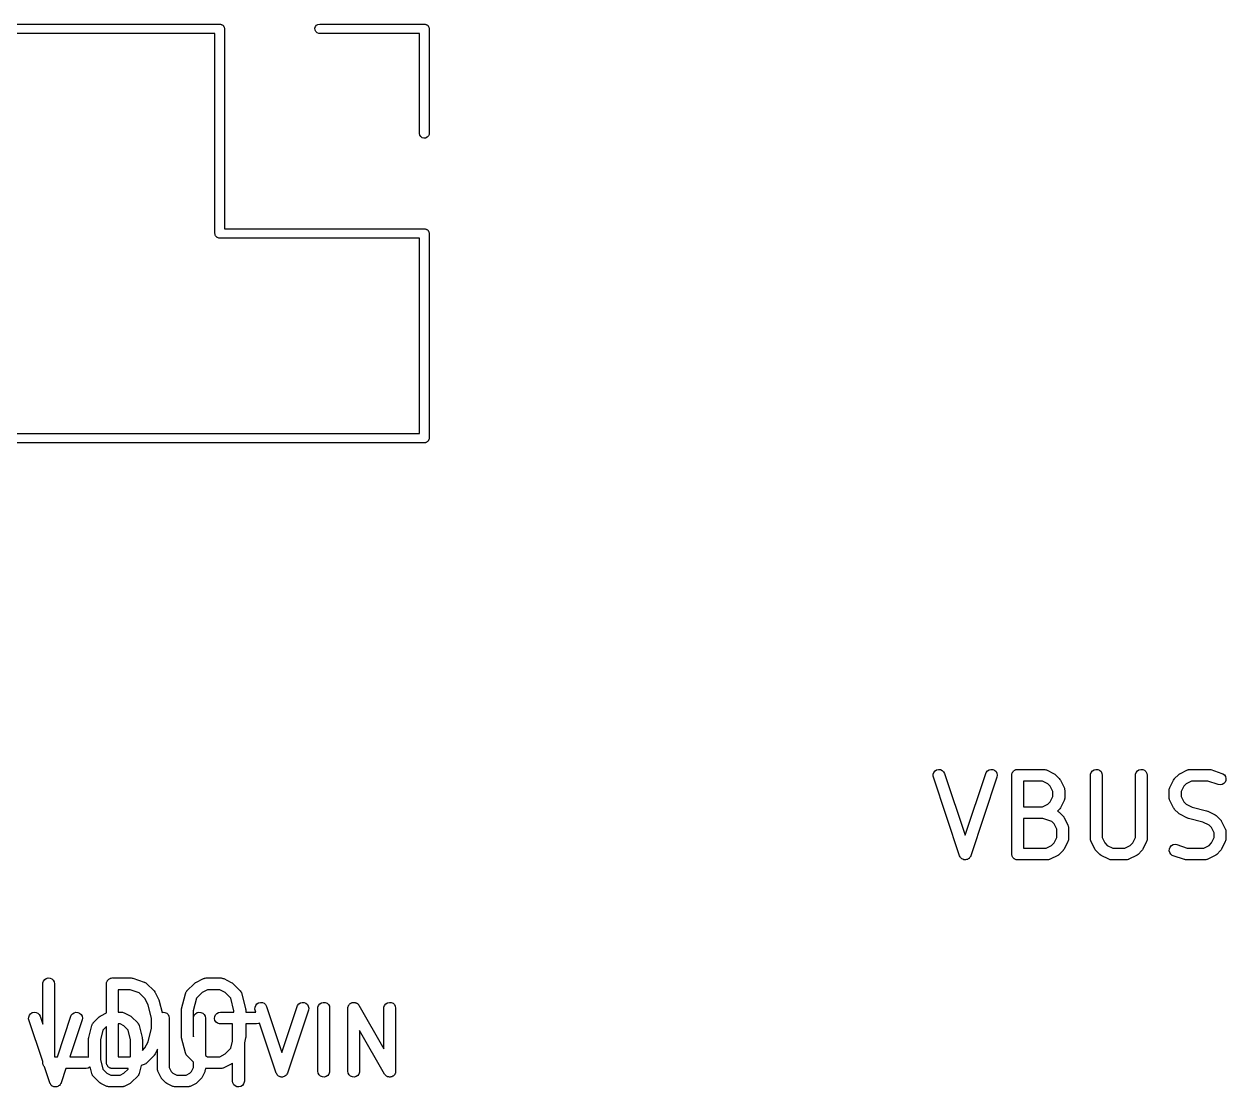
# Model space of a CAD drawing. Extents: x 93.2 to 154.4, y -90.5 to -56.3.
# Drawn here: x 139.14 to 154.41, y -69.84 to -56.34 of the extents above; entities that cross this region are included whole.
import ezdxf

# ---------------------------------------------------------------- set-up
doc = ezdxf.new("R2010")
doc.units = 0
doc.layers.add('BLACK', color=7, linetype='CONTINUOUS')

msp = doc.modelspace()

# ---------------------------------------------------------------- linework, layer by layer
at = {"layer": 'BLACK', "linetype": 'CONTINUOUS'}
for p, q in [((93.31, -56.335), (141.63, -56.335)), ((141.63, -56.335), (141.634, -56.3354)), ((141.634, -56.3354), (141.636, -56.3353)), ((141.636, -56.3353), (141.637, -56.3357)), ((141.637, -56.3357), (141.642, -56.3361)), ((141.642, -56.3361), (141.649, -56.3391)), ((141.649, -56.3391), (141.657, -56.3414)), ((142.86, -56.3506), (142.878, -56.339)), ((142.878, -56.339), (142.9, -56.335)), ((142.9, -56.335), (144.23, -56.335)), ((144.23, -56.335), (144.234, -56.3354)), ((144.234, -56.3354), (144.236, -56.3353)), ((144.236, -56.3353), (144.237, -56.3357)), ((144.237, -56.3357), (144.242, -56.3361)), ((144.242, -56.3361), (144.249, -56.3391)), ((144.249, -56.3391), (144.257, -56.3414)), ((141.57, -56.455), (93.37, -56.455)), ((141.57, -58.995), (141.57, -56.455)), ((141.657, -56.3414), (141.659, -56.3432)), ((141.659, -56.3432), (141.662, -56.3443)), ((141.662, -56.3443), (141.668, -56.3498)), ((141.668, -56.3498), (141.674, -56.3547)), ((141.674, -56.3547), (141.676, -56.3572)), ((141.676, -56.3572), (141.678, -56.3592)), ((141.678, -56.3592), (141.682, -56.3665)), ((141.682, -56.3665), (141.686, -56.3734)), ((141.686, -56.3734), (141.687, -56.3763)), ((141.687, -56.3763), (141.688, -56.379)), ((141.688, -56.379), (141.689, -56.387)), ((141.689, -56.387), (141.69, -56.395)), ((141.69, -56.395), (141.69, -58.935)), ((142.84, -56.3891), (142.846, -56.368)), ((142.842, -56.411), (142.84, -56.3891)), ((142.852, -56.4308), (142.842, -56.411)), ((142.846, -56.368), (142.86, -56.3506)), ((142.868, -56.4457), (142.852, -56.4308)), ((142.888, -56.4539), (142.868, -56.4457)), ((142.9, -56.455), (142.888, -56.4539)), ((144.17, -56.455), (142.9, -56.455)), ((144.17, -57.725), (144.17, -56.455)), ((144.257, -56.3414), (144.259, -56.3432)), ((144.259, -56.3432), (144.262, -56.3443)), ((144.262, -56.3443), (144.268, -56.3498)), ((144.268, -56.3498), (144.274, -56.3547)), ((144.274, -56.3547), (144.276, -56.3572)), ((144.276, -56.3572), (144.278, -56.3592)), ((144.278, -56.3592), (144.282, -56.3665)), ((144.282, -56.3665), (144.286, -56.3734)), ((144.286, -56.3734), (144.287, -56.3763)), ((144.287, -56.3763), (144.288, -56.379)), ((144.288, -56.379), (144.289, -56.387)), ((144.289, -56.387), (144.29, -56.395)), ((144.29, -56.395), (144.29, -57.725)), ((144.174, -57.7466), (144.17, -57.725)), ((144.186, -57.7653), (144.174, -57.7466)), ((144.203, -57.7786), (144.186, -57.7653)), ((144.224, -57.7847), (144.203, -57.7786)), ((144.246, -57.7828), (144.224, -57.7847)), ((144.266, -57.7732), (144.246, -57.7828)), ((144.281, -57.7571), (144.266, -57.7732)), ((144.289, -57.7367), (144.281, -57.7571)), ((144.29, -57.725), (144.289, -57.7367)), ((141.69, -58.935), (144.23, -58.935)), ((144.23, -58.935), (144.234, -58.9354)), ((144.234, -58.9354), (144.236, -58.9353)), ((144.236, -58.9353), (144.237, -58.9357)), ((144.237, -58.9357), (144.242, -58.9361)), ((144.242, -58.9361), (144.249, -58.9391)), ((141.571, -59.003), (141.57, -58.995)), ((141.572, -59.011), (141.571, -59.003)), ((141.573, -59.0137), (141.572, -59.011)), ((141.574, -59.0166), (141.573, -59.0137)), ((141.578, -59.0235), (141.574, -59.0166)), ((141.582, -59.0308), (141.578, -59.0235)), ((141.584, -59.0328), (141.582, -59.0308)), ((141.586, -59.0353), (141.584, -59.0328)), ((141.592, -59.0402), (141.586, -59.0353)), ((141.598, -59.0457), (141.592, -59.0402)), ((141.601, -59.0468), (141.598, -59.0457)), ((141.603, -59.0486), (141.601, -59.0468)), ((141.611, -59.0509), (141.603, -59.0486)), ((141.618, -59.0539), (141.611, -59.0509)), ((141.623, -59.0543), (141.618, -59.0539)), ((141.624, -59.0547), (141.623, -59.0543)), ((141.626, -59.0546), (141.624, -59.0547)), ((141.63, -59.055), (141.626, -59.0546)), ((144.17, -59.055), (141.63, -59.055)), ((144.17, -61.535), (144.17, -59.055)), ((144.249, -58.9391), (144.257, -58.9414)), ((144.257, -58.9414), (144.259, -58.9432)), ((144.259, -58.9432), (144.262, -58.9443)), ((144.262, -58.9443), (144.268, -58.9498)), ((144.268, -58.9498), (144.274, -58.9547)), ((144.274, -58.9547), (144.276, -58.9572)), ((144.276, -58.9572), (144.278, -58.9592)), ((144.278, -58.9592), (144.282, -58.9665)), ((144.282, -58.9665), (144.286, -58.9734)), ((144.286, -58.9734), (144.287, -58.9763)), ((144.287, -58.9763), (144.288, -58.979)), ((144.288, -58.979), (144.289, -58.987)), ((144.289, -58.987), (144.29, -58.995)), ((144.29, -58.995), (144.29, -61.595)), ((144.23, -61.655), (93.31, -61.655)), ((93.37, -61.535), (144.17, -61.535)), ((144.238, -61.6535), (144.23, -61.655)), ((144.246, -61.6528), (144.238, -61.6535)), ((144.249, -61.6515), (144.246, -61.6528)), ((144.252, -61.651), (144.249, -61.6515)), ((144.258, -61.6467), (144.252, -61.651)), ((144.266, -61.6432), (144.258, -61.6467)), ((144.268, -61.641), (144.266, -61.6432)), ((144.27, -61.6394), (144.268, -61.641)), ((144.275, -61.633), (144.27, -61.6394)), ((144.281, -61.6271), (144.275, -61.633)), ((144.282, -61.6243), (144.281, -61.6271)), ((144.284, -61.622), (144.282, -61.6243)), ((144.286, -61.6142), (144.284, -61.622)), ((144.289, -61.6067), (144.286, -61.6142)), ((144.29, -61.6009), (144.289, -61.6024)), ((144.289, -61.6024), (144.289, -61.6067)), ((144.29, -61.595), (144.29, -61.5993)), ((144.29, -61.5993), (144.29, -61.6009)), ((150.737, -65.8083), (150.761, -65.8026)), ((150.761, -65.8026), (150.786, -65.8049)), ((150.786, -65.8049), (150.808, -65.815)), ((151.403, -65.8088), (151.427, -65.8027)), ((151.427, -65.8027), (151.451, -65.8046)), ((151.451, -65.8046), (151.474, -65.8144)), ((151.74, -65.8078), (151.742, -65.8064)), ((151.742, -65.8064), (151.752, -65.8049)), ((151.752, -65.8049), (151.761, -65.8026)), ((151.761, -65.8026), (151.764, -65.8029)), ((151.764, -65.8029), (151.767, -65.8024)), ((151.767, -65.8024), (152.1, -65.8024)), ((152.1, -65.8024), (152.108, -65.8031)), ((152.108, -65.8031), (152.11, -65.8031)), ((152.11, -65.8031), (152.111, -65.8033)), ((152.111, -65.8033), (152.113, -65.8035)), ((152.113, -65.8035), (152.123, -65.8071)), ((152.123, -65.8071), (152.134, -65.8103)), ((152.737, -65.8085), (152.761, -65.8026)), ((152.761, -65.8026), (152.785, -65.8047)), ((152.785, -65.8047), (152.808, -65.8147)), ((153.308, -65.8085), (153.332, -65.8026)), ((153.332, -65.8026), (153.357, -65.8047)), ((153.357, -65.8047), (153.379, -65.8147)), ((153.924, -65.8103), (153.931, -65.8072)), ((153.931, -65.8072), (153.933, -65.8064)), ((153.933, -65.8064), (153.934, -65.8063)), ((153.934, -65.8063), (153.936, -65.8055)), ((153.936, -65.8055), (153.946, -65.8042)), ((153.946, -65.8042), (153.957, -65.8024)), ((153.957, -65.8024), (154.195, -65.8024)), ((154.195, -65.8024), (154.208, -65.8035)), ((154.208, -65.8035), (154.213, -65.8054)), ((154.213, -65.8054), (154.219, -65.8062)), ((154.219, -65.8062), (154.362, -65.8538)), ((150.692, -65.8885), (150.693, -65.8639)), ((150.696, -65.9011), (150.692, -65.8885)), ((150.693, -65.8639), (150.701, -65.8407)), ((151.029, -66.9011), (150.696, -65.9011)), ((150.701, -65.8407), (150.717, -65.8215)), ((150.717, -65.8215), (150.737, -65.8083)), ((150.808, -65.815), (150.826, -65.8319)), ((150.826, -65.8319), (150.838, -65.8537)), ((150.838, -65.8537), (151.1, -66.6402)), ((151.1, -66.6402), (151.362, -65.8537)), ((151.504, -65.9011), (151.171, -66.9011)), ((151.362, -65.8537), (151.367, -65.8418)), ((151.367, -65.8418), (151.382, -65.8223)), ((151.382, -65.8223), (151.403, -65.8088)), ((151.474, -65.8144), (151.492, -65.8309)), ((151.492, -65.8309), (151.504, -65.8525)), ((151.504, -65.8525), (151.508, -65.8768)), ((151.508, -65.8768), (151.504, -65.9011)), ((151.692, -65.8774), (151.693, -65.8645)), ((151.692, -66.8774), (151.692, -65.8774)), ((151.693, -65.8645), (151.694, -65.8617)), ((151.694, -65.8587), (151.698, -65.8501)), ((151.694, -65.8617), (151.694, -65.8587)), ((151.698, -65.8501), (151.701, -65.8412)), ((151.701, -65.8412), (151.703, -65.8389)), ((151.703, -65.8389), (151.704, -65.8362)), ((151.704, -65.8362), (151.71, -65.8293)), ((151.71, -65.8293), (151.716, -65.8219)), ((151.716, -65.8219), (151.719, -65.8203)), ((151.719, -65.8203), (151.721, -65.8181)), ((151.721, -65.8181), (151.729, -65.8137)), ((151.729, -65.8137), (151.737, -65.8085)), ((151.737, -65.8085), (151.74, -65.8078)), ((151.842, -65.9524), (151.842, -66.2786)), ((152.082, -65.9524), (151.842, -65.9524)), ((152.151, -65.9866), (152.082, -65.9524)), ((152.134, -65.8103), (152.229, -65.8579)), ((152.229, -65.8579), (152.24, -65.8647)), ((152.24, -65.8647), (152.244, -65.8687)), ((152.244, -65.8687), (152.248, -65.872)), ((152.248, -65.872), (152.296, -65.9196)), ((152.296, -65.9196), (152.304, -65.9295)), ((152.304, -65.9295), (152.307, -65.9345)), ((152.307, -65.9345), (152.31, -65.9391)), ((152.31, -65.9391), (152.358, -66.0343)), ((152.692, -65.8774), (152.693, -65.8645)), ((152.692, -66.6869), (152.692, -65.8774)), ((152.693, -65.8645), (152.701, -65.8412)), ((152.701, -65.8412), (152.716, -65.8219)), ((152.716, -65.8219), (152.737, -65.8085)), ((152.808, -65.8147), (152.826, -65.8314)), ((152.826, -65.8314), (152.838, -65.8531)), ((152.838, -65.8531), (152.842, -65.8774)), ((152.842, -65.8774), (152.842, -66.6692)), ((153.263, -65.8774), (153.264, -65.8645)), ((153.263, -66.6692), (153.263, -65.8774)), ((153.264, -65.8645), (153.272, -65.8412)), ((153.272, -65.8412), (153.288, -65.8219)), ((153.288, -65.8219), (153.308, -65.8085)), ((153.379, -65.8147), (153.397, -65.8314)), ((153.397, -65.8314), (153.409, -65.8531)), ((153.409, -65.8531), (153.413, -65.8774)), ((153.413, -65.8774), (153.413, -66.6869)), ((153.7, -66.0343), (153.747, -65.9391)), ((153.747, -65.9391), (153.754, -65.928)), ((153.754, -65.928), (153.758, -65.9241)), ((153.758, -65.9241), (153.761, -65.9196)), ((153.761, -65.9196), (153.809, -65.872)), ((153.809, -65.872), (153.819, -65.8636)), ((153.819, -65.8636), (153.824, -65.8612)), ((153.824, -65.8612), (153.828, -65.8579)), ((153.828, -65.8579), (153.924, -65.8103)), ((153.975, -65.9524), (153.906, -65.9866)), ((154.183, -65.9524), (153.975, -65.9524)), ((154.314, -65.9962), (154.183, -65.9524)), ((154.362, -65.8538), (154.374, -65.859)), ((154.374, -65.859), (154.393, -65.8741)), ((154.393, -65.8741), (154.407, -65.8947)), ((154.411, -65.9431), (154.401, -65.9657)), ((154.407, -65.8947), (154.413, -65.9185)), ((154.413, -65.9185), (154.411, -65.9431)), ((152.181, -66.017), (152.151, -65.9866)), ((152.215, -66.0856), (152.181, -66.017)), ((152.215, -66.1454), (152.215, -66.0856)), ((152.358, -66.0343), (152.361, -66.0421)), ((152.361, -66.0421), (152.361, -66.0436)), ((152.361, -66.0436), (152.362, -66.0445)), ((152.362, -66.0445), (152.362, -66.0463)), ((152.362, -66.0463), (152.364, -66.0571)), ((152.364, -66.0571), (152.365, -66.0679)), ((152.365, -66.0679), (152.365, -66.1631)), ((153.692, -66.0579), (153.693, -66.057)), ((153.692, -66.0595), (153.692, -66.0579)), ((153.692, -66.0679), (153.692, -66.0595)), ((153.692, -66.1631), (153.692, -66.0679)), ((153.693, -66.055), (153.696, -66.0447)), ((153.693, -66.057), (153.693, -66.055)), ((153.696, -66.0447), (153.7, -66.0343)), ((153.876, -66.017), (153.842, -66.0856)), ((153.842, -66.0856), (153.842, -66.1454)), ((153.906, -65.9866), (153.876, -66.017)), ((154.339, -66), (154.314, -65.9962)), ((154.363, -65.9958), (154.339, -66)), ((154.385, -65.9839), (154.363, -65.9958)), ((154.401, -65.9657), (154.385, -65.9839)), ((152.082, -66.2786), (152.151, -66.2443)), ((152.151, -66.2443), (152.181, -66.2139)), ((152.181, -66.2139), (152.215, -66.1454)), ((152.358, -66.1966), (152.31, -66.2919)), ((152.361, -66.1863), (152.358, -66.1966)), ((152.364, -66.176), (152.361, -66.1863)), ((152.365, -66.174), (152.364, -66.176)), ((152.365, -66.1631), (152.365, -66.1714)), ((152.365, -66.1714), (152.365, -66.1731)), ((152.365, -66.1731), (152.365, -66.174)), ((153.693, -66.1738), (153.692, -66.1631)), ((153.695, -66.1846), (153.693, -66.1738)), ((153.696, -66.1865), (153.695, -66.1846)), ((153.696, -66.1874), (153.696, -66.1865)), ((153.696, -66.1889), (153.696, -66.1874)), ((153.7, -66.1966), (153.696, -66.1889)), ((153.747, -66.2919), (153.7, -66.1966)), ((153.842, -66.1454), (153.876, -66.2139)), ((153.876, -66.2139), (153.906, -66.2443)), ((153.906, -66.2443), (153.983, -66.2828)), ((151.842, -66.2786), (152.082, -66.2786)), ((152.296, -66.3114), (152.274, -66.3333)), ((152.274, -66.3333), (152.274, -66.3334)), ((152.274, -66.3334), (152.276, -66.3338)), ((152.276, -66.3338), (152.277, -66.3344)), ((152.277, -66.3344), (152.278, -66.3352)), ((152.278, -66.3352), (152.287, -66.3418)), ((152.287, -66.3418), (152.296, -66.3482)), ((152.299, -66.3068), (152.296, -66.3114)), ((152.296, -66.3482), (152.344, -66.3958)), ((152.303, -66.3029), (152.299, -66.3068)), ((152.31, -66.2919), (152.303, -66.3029)), ((152.344, -66.3958), (152.352, -66.4057)), ((152.352, -66.4057), (152.354, -66.4107)), ((152.354, -66.4107), (152.358, -66.4153)), ((152.358, -66.4153), (152.405, -66.5105)), ((153.75, -66.2964), (153.747, -66.2919)), ((153.753, -66.3015), (153.75, -66.2964)), ((153.761, -66.3114), (153.753, -66.3015)), ((153.809, -66.359), (153.761, -66.3114)), ((153.813, -66.3622), (153.809, -66.359)), ((153.817, -66.3663), (153.813, -66.3622)), ((153.828, -66.373), (153.817, -66.3663)), ((153.924, -66.4207), (153.828, -66.373)), ((153.983, -66.2828), (154.166, -66.3284)), ((154.166, -66.3284), (154.178, -66.3326)), ((154.178, -66.3326), (154.179, -66.3336)), ((154.179, -66.3336), (154.181, -66.3341)), ((154.181, -66.3341), (154.276, -66.3817)), ((154.276, -66.3817), (154.287, -66.3885)), ((154.287, -66.3885), (154.291, -66.3925)), ((154.291, -66.3925), (154.296, -66.3958)), ((154.296, -66.3958), (154.344, -66.4434)), ((151.842, -66.4286), (151.842, -66.8024)), ((152.088, -66.4286), (151.842, -66.4286)), ((152.202, -66.4667), (152.088, -66.4286)), ((152.229, -66.4932), (152.202, -66.4667)), ((152.263, -66.5618), (152.229, -66.4932)), ((152.263, -66.6692), (152.263, -66.5618)), ((152.405, -66.5105), (152.408, -66.5183)), ((152.408, -66.5183), (152.409, -66.5198)), ((152.409, -66.5198), (152.409, -66.5207)), ((152.409, -66.5207), (152.41, -66.5225)), ((152.41, -66.5225), (152.411, -66.5333)), ((152.411, -66.5333), (152.413, -66.544)), ((152.413, -66.544), (152.413, -66.6869)), ((153.925, -66.4212), (153.924, -66.4207)), ((153.927, -66.4221), (153.925, -66.4212)), ((153.939, -66.4263), (153.927, -66.4221)), ((154.121, -66.472), (153.939, -66.4263)), ((154.198, -66.5104), (154.121, -66.472)), ((154.229, -66.5409), (154.198, -66.5104)), ((154.263, -66.6094), (154.229, -66.5409)), ((154.344, -66.4434), (154.352, -66.4533)), ((154.352, -66.4533), (154.354, -66.4584)), ((154.354, -66.4584), (154.358, -66.4629)), ((154.358, -66.4629), (154.405, -66.5581)), ((154.405, -66.5581), (154.408, -66.5659)), ((154.408, -66.5659), (154.409, -66.5674)), ((154.409, -66.5674), (154.409, -66.5683)), ((154.409, -66.5683), (154.41, -66.5702)), ((154.41, -66.5702), (154.411, -66.5809)), ((152.229, -66.7377), (152.263, -66.6692)), ((152.405, -66.7204), (152.358, -66.8157)), ((152.408, -66.7101), (152.405, -66.7204)), ((152.412, -66.6998), (152.408, -66.7101)), ((152.413, -66.6869), (152.412, -66.6952)), ((152.412, -66.6952), (152.412, -66.6969)), ((152.412, -66.6969), (152.412, -66.6978)), ((152.412, -66.6978), (152.412, -66.6998)), ((152.693, -66.6976), (152.692, -66.6869)), ((152.695, -66.7084), (152.693, -66.6976)), ((152.696, -66.7103), (152.695, -66.7084)), ((152.696, -66.7112), (152.696, -66.7103)), ((152.696, -66.7127), (152.696, -66.7112)), ((152.7, -66.7204), (152.696, -66.7127)), ((152.747, -66.8157), (152.7, -66.7204)), ((152.842, -66.6692), (152.876, -66.7377)), ((153.229, -66.7377), (153.263, -66.6692)), ((153.405, -66.7204), (153.358, -66.8157)), ((153.408, -66.7101), (153.405, -66.7204)), ((153.412, -66.6998), (153.408, -66.7101)), ((153.413, -66.6869), (153.412, -66.6952)), ((153.412, -66.6952), (153.412, -66.6969)), ((153.412, -66.6969), (153.412, -66.6978)), ((153.412, -66.6978), (153.412, -66.6998)), ((154.229, -66.7377), (154.263, -66.6692)), ((154.263, -66.6692), (154.263, -66.6094)), ((154.405, -66.7204), (154.358, -66.8157)), ((154.408, -66.7101), (154.405, -66.7204)), ((154.412, -66.6998), (154.408, -66.7101)), ((154.411, -66.5809), (154.413, -66.5917)), ((154.413, -66.6869), (154.412, -66.6952)), ((154.412, -66.6952), (154.412, -66.6969)), ((154.412, -66.6969), (154.412, -66.6978)), ((154.412, -66.6978), (154.412, -66.6998)), ((154.413, -66.5917), (154.413, -66.6869)), ((151.842, -66.8024), (152.13, -66.8024)), ((152.13, -66.8024), (152.198, -66.7681)), ((152.198, -66.7681), (152.229, -66.7377)), ((152.344, -66.8352), (152.296, -66.8828)), ((152.347, -66.8306), (152.344, -66.8352)), ((152.351, -66.8267), (152.347, -66.8306)), ((152.358, -66.8157), (152.351, -66.8267)), ((152.75, -66.8202), (152.747, -66.8157)), ((152.753, -66.8253), (152.75, -66.8202)), ((152.761, -66.8352), (152.753, -66.8253)), ((152.809, -66.8828), (152.761, -66.8352)), ((152.876, -66.7377), (152.906, -66.7681)), ((152.906, -66.7681), (152.975, -66.8024)), ((152.975, -66.8024), (153.13, -66.8024)), ((153.13, -66.8024), (153.198, -66.7681)), ((153.198, -66.7681), (153.229, -66.7377)), ((153.344, -66.8352), (153.296, -66.8828)), ((153.347, -66.8306), (153.344, -66.8352)), ((153.351, -66.8267), (153.347, -66.8306)), ((153.358, -66.8157), (153.351, -66.8267)), ((153.692, -66.8363), (153.694, -66.8117)), ((153.698, -66.8601), (153.692, -66.8363)), ((153.694, -66.8117), (153.704, -66.7891)), ((153.712, -66.8807), (153.698, -66.8601)), ((153.704, -66.7891), (153.72, -66.7709)), ((153.72, -66.7709), (153.742, -66.759)), ((153.742, -66.759), (153.766, -66.7548)), ((153.766, -66.7548), (153.79, -66.7586)), ((153.79, -66.7586), (153.922, -66.8024)), ((153.922, -66.8024), (154.13, -66.8024)), ((154.13, -66.8024), (154.198, -66.7681)), ((154.198, -66.7681), (154.229, -66.7377)), ((154.344, -66.8352), (154.296, -66.8828)), ((154.347, -66.8306), (154.344, -66.8352)), ((154.351, -66.8267), (154.347, -66.8306)), ((154.358, -66.8157), (154.351, -66.8267)), ((151.029, -66.9016), (151.029, -66.9011)), ((151.029, -66.9022), (151.029, -66.9016)), ((151.035, -66.9126), (151.029, -66.9022)), ((151.04, -66.9229), (151.035, -66.9126)), ((151.041, -66.9233), (151.04, -66.9229)), ((151.041, -66.9238), (151.041, -66.9233)), ((151.05, -66.9317), (151.041, -66.9238)), ((151.058, -66.9397), (151.05, -66.9317)), ((151.059, -66.94), (151.058, -66.9397)), ((151.059, -66.9404), (151.059, -66.94)), ((151.07, -66.945), (151.059, -66.9404)), ((151.081, -66.9499), (151.07, -66.945)), ((151.082, -66.9502), (151.081, -66.9499)), ((151.081, -66.9499), (151.081, -66.9499)), ((151.094, -66.9511), (151.082, -66.9502)), ((151.105, -66.9522), (151.094, -66.9511)), ((151.106, -66.9521), (151.105, -66.9522)), ((151.118, -66.9492), (151.106, -66.9521)), ((151.106, -66.9521), (151.106, -66.9521)), ((151.129, -66.9465), (151.118, -66.9492)), ((151.13, -66.9461), (151.129, -66.9465)), ((151.14, -66.9396), (151.13, -66.946)), ((151.13, -66.946), (151.13, -66.9461)), ((151.15, -66.9333), (151.14, -66.9396)), ((151.151, -66.9324), (151.15, -66.9328)), ((151.15, -66.9328), (151.15, -66.9333)), ((151.158, -66.9232), (151.151, -66.9324)), ((151.165, -66.914), (151.158, -66.9232)), ((151.166, -66.9135), (151.165, -66.914)), ((151.171, -66.9011), (151.166, -66.913)), ((151.166, -66.913), (151.166, -66.9135)), ((151.692, -66.8803), (151.692, -66.8774)), ((151.692, -66.8833), (151.692, -66.8803)), ((151.694, -66.8924), (151.692, -66.8833)), ((151.696, -66.9017), (151.694, -66.8924)), ((151.697, -66.9043), (151.696, -66.9017)), ((151.698, -66.9072), (151.697, -66.9043)), ((151.703, -66.9151), (151.698, -66.9072)), ((151.707, -66.9233), (151.703, -66.9151)), ((151.71, -66.9254), (151.707, -66.9233)), ((151.711, -66.9279), (151.71, -66.9254)), ((151.719, -66.9337), (151.711, -66.9279)), ((151.725, -66.9401), (151.719, -66.9337)), ((151.728, -66.9413), (151.725, -66.9401)), ((151.731, -66.9431), (151.728, -66.9413)), ((151.739, -66.9462), (151.731, -66.9431)), ((151.748, -66.95), (151.739, -66.9462)), ((151.751, -66.9503), (151.748, -66.95)), ((151.754, -66.9513), (151.751, -66.9503)), ((151.767, -66.9524), (151.754, -66.9513)), ((152.148, -66.9524), (151.767, -66.9524)), ((152.158, -66.9506), (152.148, -66.9524)), ((152.169, -66.9492), (152.158, -66.9506)), ((152.171, -66.9485), (152.169, -66.9492)), ((152.172, -66.9483), (152.171, -66.9485)), ((152.173, -66.9475), (152.172, -66.9483)), ((152.181, -66.9445), (152.173, -66.9475)), ((152.276, -66.8968), (152.181, -66.9445)), ((152.281, -66.8935), (152.276, -66.8968)), ((152.286, -66.8911), (152.281, -66.8935)), ((152.296, -66.8828), (152.286, -66.8911)), ((152.813, -66.8861), (152.809, -66.8828)), ((152.817, -66.8901), (152.813, -66.8861)), ((152.828, -66.8968), (152.817, -66.8901)), ((152.924, -66.9445), (152.828, -66.8968)), ((152.934, -66.9477), (152.924, -66.9445)), ((152.944, -66.9513), (152.934, -66.9477)), ((152.946, -66.9514), (152.944, -66.9513)), ((152.947, -66.9517), (152.946, -66.9514)), ((152.949, -66.9517), (152.947, -66.9517)), ((152.957, -66.9524), (152.949, -66.9517)), ((153.148, -66.9524), (152.957, -66.9524)), ((153.158, -66.9506), (153.148, -66.9524)), ((153.169, -66.9492), (153.158, -66.9506)), ((153.171, -66.9485), (153.169, -66.9492)), ((153.172, -66.9483), (153.171, -66.9485)), ((153.173, -66.9475), (153.172, -66.9483)), ((153.181, -66.9445), (153.173, -66.9475)), ((153.276, -66.8968), (153.181, -66.9445)), ((153.281, -66.8935), (153.276, -66.8968)), ((153.286, -66.8911), (153.281, -66.8935)), ((153.296, -66.8828), (153.286, -66.8911)), ((153.731, -66.8958), (153.712, -66.8807)), ((153.743, -66.9009), (153.731, -66.8958)), ((153.886, -66.9485), (153.743, -66.9009)), ((153.891, -66.9494), (153.886, -66.9485)), ((153.897, -66.9513), (153.891, -66.9494)), ((153.91, -66.9524), (153.897, -66.9513)), ((154.148, -66.9524), (153.91, -66.9524)), ((154.158, -66.9506), (154.148, -66.9524)), ((154.169, -66.9492), (154.158, -66.9506)), ((154.171, -66.9485), (154.169, -66.9492)), ((154.172, -66.9483), (154.171, -66.9485)), ((154.173, -66.9475), (154.172, -66.9483)), ((154.181, -66.9445), (154.173, -66.9475)), ((154.276, -66.8968), (154.181, -66.9445)), ((154.281, -66.8935), (154.276, -66.8968)), ((154.286, -66.8911), (154.281, -66.8935)), ((154.296, -66.8828), (154.286, -66.8911)), ((139.382, -68.5274), (139.383, -68.5145)), ((139.382, -69.039), (139.382, -68.5274)), ((139.383, -68.5145), (139.391, -68.4912)), ((139.391, -68.4912), (139.407, -68.4719)), ((139.407, -68.4719), (139.427, -68.4585)), ((139.427, -68.4585), (139.451, -68.4526)), ((139.451, -68.4526), (139.476, -68.4547)), ((139.476, -68.4547), (139.498, -68.4647)), ((139.498, -68.4647), (139.516, -68.4814)), ((139.516, -68.4814), (139.528, -68.5031)), ((139.528, -68.5031), (139.532, -68.5274)), ((139.532, -68.5274), (139.532, -69.4524)), ((140.192, -68.5274), (140.193, -68.5145)), ((140.192, -68.8971), (140.192, -68.5274)), ((140.193, -68.5145), (140.194, -68.5117)), ((140.194, -68.5087), (140.198, -68.5001)), ((140.194, -68.5117), (140.194, -68.5087)), ((140.198, -68.5001), (140.201, -68.4912)), ((140.201, -68.4912), (140.203, -68.4889)), ((140.203, -68.4889), (140.204, -68.4862)), ((140.204, -68.4862), (140.21, -68.4793)), ((140.21, -68.4793), (140.216, -68.4719)), ((140.216, -68.4719), (140.219, -68.4703)), ((140.219, -68.4703), (140.221, -68.4681)), ((140.221, -68.4681), (140.229, -68.4637)), ((140.229, -68.4637), (140.237, -68.4585)), ((140.237, -68.4585), (140.24, -68.4578)), ((140.24, -68.4578), (140.242, -68.4564)), ((140.242, -68.4564), (140.252, -68.4549)), ((140.252, -68.4549), (140.261, -68.4526)), ((140.261, -68.4526), (140.264, -68.4529)), ((140.264, -68.4529), (140.267, -68.4524)), ((140.267, -68.4524), (140.505, -68.4524)), ((140.505, -68.4524), (140.518, -68.4535)), ((140.518, -68.4535), (140.523, -68.4554)), ((140.523, -68.4554), (140.528, -68.4562)), ((140.528, -68.4562), (140.671, -68.5038)), ((140.671, -68.5038), (140.679, -68.5072)), ((140.679, -68.5072), (140.681, -68.5076)), ((140.681, -68.5076), (140.681, -68.5082)), ((140.681, -68.5082), (140.683, -68.509)), ((140.683, -68.509), (140.692, -68.5157)), ((140.692, -68.5157), (140.701, -68.522)), ((140.701, -68.522), (140.796, -68.6172)), ((141.214, -68.6172), (141.309, -68.522)), ((141.309, -68.522), (141.319, -68.5136)), ((141.319, -68.5136), (141.324, -68.5112)), ((141.324, -68.5112), (141.328, -68.5079)), ((141.328, -68.5079), (141.424, -68.4603)), ((141.424, -68.4603), (141.431, -68.4572)), ((141.431, -68.4572), (141.433, -68.4564)), ((141.433, -68.4564), (141.434, -68.4563)), ((141.434, -68.4563), (141.436, -68.4555)), ((141.436, -68.4555), (141.446, -68.4542)), ((141.446, -68.4542), (141.457, -68.4524)), ((141.457, -68.4524), (141.648, -68.4524)), ((141.648, -68.4524), (141.656, -68.4531)), ((141.656, -68.4531), (141.658, -68.4531)), ((141.658, -68.4531), (141.659, -68.4533)), ((141.659, -68.4533), (141.661, -68.4535)), ((141.661, -68.4535), (141.671, -68.4571)), ((141.671, -68.4571), (141.681, -68.4603)), ((141.681, -68.4603), (141.776, -68.5079)), ((141.776, -68.5079), (141.787, -68.5147)), ((141.787, -68.5147), (141.791, -68.5187)), ((141.791, -68.5187), (141.796, -68.522)), ((141.796, -68.522), (141.891, -68.6172)), ((140.342, -68.6024), (140.342, -68.8869)), ((140.493, -68.6024), (140.342, -68.6024)), ((140.607, -68.6406), (140.493, -68.6024)), ((140.681, -68.7147), (140.607, -68.6406)), ((140.796, -68.6172), (140.804, -68.6271)), ((140.804, -68.6271), (140.807, -68.6322)), ((140.807, -68.6322), (140.81, -68.6367)), ((140.81, -68.6367), (140.858, -68.7319)), ((141.146, -68.8425), (141.194, -68.652)), ((141.194, -68.652), (141.198, -68.6398)), ((141.198, -68.6398), (141.199, -68.6386)), ((141.199, -68.6372), (141.206, -68.6284)), ((141.199, -68.6386), (141.199, -68.6372)), ((141.206, -68.6284), (141.212, -68.6192)), ((141.212, -68.6192), (141.213, -68.6184)), ((141.213, -68.6184), (141.214, -68.6172)), ((141.406, -68.6366), (141.334, -68.7086)), ((141.475, -68.6024), (141.406, -68.6366)), ((141.63, -68.6024), (141.475, -68.6024)), ((141.698, -68.6366), (141.63, -68.6024)), ((141.77, -68.7086), (141.698, -68.6366)), ((141.891, -68.6172), (141.899, -68.6271)), ((141.899, -68.6271), (141.9, -68.6284)), ((141.9, -68.6284), (141.901, -68.6295)), ((141.901, -68.6295), (141.905, -68.6395)), ((141.905, -68.6395), (141.91, -68.6493)), ((141.91, -68.6493), (141.91, -68.6507)), ((141.91, -68.6507), (141.911, -68.652)), ((141.911, -68.652), (141.958, -68.8425)), ((140.72, -68.7917), (140.681, -68.7147)), ((140.763, -68.9652), (140.72, -68.7917)), ((140.858, -68.7319), (140.862, -68.744)), ((140.862, -68.744), (140.863, -68.7457)), ((140.863, -68.7457), (140.863, -68.7473)), ((140.863, -68.7473), (140.899, -68.8898)), ((141.144, -68.8607), (141.145, -68.8478)), ((141.144, -69.194), (141.144, -68.8607)), ((141.145, -68.8478), (141.146, -68.8452)), ((141.146, -68.8452), (141.146, -68.8425)), ((141.334, -68.7086), (141.294, -68.8699)), ((141.811, -68.8699), (141.77, -68.7086)), ((141.958, -68.8425), (141.961, -68.8553)), ((141.961, -68.8553), (141.96, -68.858)), ((141.96, -68.858), (141.961, -68.8607)), ((141.961, -68.8607), (141.961, -68.8869)), ((142.078, -68.848), (142.079, -68.8234)), ((142.081, -68.8606), (142.078, -68.848)), ((142.079, -68.8234), (142.087, -68.8002)), ((142.09, -68.8869), (142.081, -68.8606)), ((142.087, -68.8002), (142.102, -68.781)), ((142.102, -68.781), (142.123, -68.7678)), ((142.123, -68.7678), (142.147, -68.7621)), ((142.147, -68.7621), (142.172, -68.7644)), ((142.172, -68.7644), (142.194, -68.7746)), ((142.194, -68.7746), (142.212, -68.7914)), ((142.212, -68.7914), (142.224, -68.8132)), ((142.224, -68.8132), (142.419, -69.3997)), ((142.419, -69.3997), (142.615, -68.8132)), ((142.757, -68.8606), (142.49, -69.6606)), ((142.615, -68.8132), (142.62, -68.8013)), ((142.62, -68.8013), (142.635, -68.7818)), ((142.635, -68.7818), (142.655, -68.7683)), ((142.655, -68.7683), (142.679, -68.7622)), ((142.679, -68.7622), (142.704, -68.7641)), ((142.704, -68.7641), (142.726, -68.7739)), ((142.726, -68.7739), (142.745, -68.7905)), ((142.745, -68.7905), (142.756, -68.812)), ((142.756, -68.812), (142.761, -68.8363)), ((142.761, -68.8363), (142.757, -68.8606)), ((142.877, -68.8369), (142.878, -68.824)), ((142.877, -69.6369), (142.877, -68.8369)), ((142.878, -68.824), (142.887, -68.8008)), ((142.887, -68.8008), (142.902, -68.7814)), ((142.902, -68.7814), (142.923, -68.7681)), ((142.923, -68.7681), (142.946, -68.7621)), ((142.946, -68.7621), (142.971, -68.7643)), ((142.971, -68.7643), (142.994, -68.7742)), ((142.994, -68.7742), (143.012, -68.7909)), ((143.012, -68.7909), (143.023, -68.8126)), ((143.023, -68.8126), (143.027, -68.8369)), ((143.027, -68.8369), (143.027, -69.6369)), ((143.258, -68.8369), (143.259, -68.824)), ((143.258, -69.6369), (143.258, -68.8369)), ((143.259, -68.824), (143.261, -68.819)), ((143.261, -68.819), (143.262, -68.8138)), ((143.262, -68.8138), (143.265, -68.8075)), ((143.265, -68.8075), (143.268, -68.8008)), ((143.268, -68.8008), (143.271, -68.7966)), ((143.271, -68.7966), (143.273, -68.7919)), ((143.273, -68.7919), (143.278, -68.787)), ((143.278, -68.787), (143.283, -68.7814)), ((143.283, -68.7814), (143.287, -68.7786)), ((143.287, -68.7786), (143.291, -68.7749)), ((143.291, -68.7749), (143.298, -68.7719)), ((143.298, -68.7719), (143.304, -68.7681)), ((143.304, -68.7681), (143.309, -68.7668)), ((143.309, -68.7668), (143.313, -68.7646)), ((143.313, -68.7646), (143.321, -68.7638)), ((143.321, -68.7638), (143.327, -68.7621)), ((143.327, -68.7621), (143.333, -68.7626)), ((143.333, -68.7626), (143.338, -68.762)), ((143.338, -68.762), (143.345, -68.7636)), ((143.345, -68.7636), (143.352, -68.7643)), ((143.352, -68.7643), (143.357, -68.7664)), ((143.357, -68.7664), (143.362, -68.7676)), ((143.362, -68.7676), (143.368, -68.7713)), ((143.368, -68.7713), (143.375, -68.7742)), ((143.375, -68.7742), (143.378, -68.7778)), ((143.378, -68.7778), (143.383, -68.7806)), ((143.383, -68.7806), (143.387, -68.7861)), ((143.387, -68.7861), (143.393, -68.7909)), ((143.393, -68.7909), (143.395, -68.7956)), ((143.395, -68.7956), (143.398, -68.7997)), ((143.398, -68.7997), (143.715, -69.3545)), ((143.715, -68.8369), (143.717, -68.824)), ((143.715, -69.3545), (143.715, -68.8369)), ((143.717, -68.824), (143.725, -68.8008)), ((143.725, -68.8008), (143.74, -68.7814)), ((143.74, -68.7814), (143.761, -68.7681)), ((143.761, -68.7681), (143.785, -68.7621)), ((143.785, -68.7621), (143.809, -68.7643)), ((143.809, -68.7643), (143.832, -68.7742)), ((143.832, -68.7742), (143.85, -68.7909)), ((143.85, -68.7909), (143.861, -68.8126)), ((143.861, -68.8126), (143.865, -68.8369)), ((143.865, -68.8369), (143.865, -69.6369)), ((139.203, -68.973), (139.204, -68.9484)), ((139.206, -68.9856), (139.203, -68.973)), ((139.204, -68.9484), (139.212, -68.9252)), ((139.382, -69.5134), (139.206, -68.9856)), ((139.212, -68.9252), (139.227, -68.906)), ((139.227, -68.906), (139.248, -68.8928)), ((139.248, -68.8928), (139.272, -68.8871)), ((139.272, -68.8871), (139.297, -68.8894)), ((139.297, -68.8894), (139.319, -68.8996)), ((139.319, -68.8996), (139.337, -68.9164)), ((139.337, -68.9164), (139.349, -68.9382)), ((139.349, -68.9382), (139.382, -69.039)), ((139.568, -69.4524), (139.74, -68.9382)), ((139.882, -68.9856), (139.726, -69.4524)), ((139.74, -68.9382), (139.745, -68.9263)), ((139.745, -68.9263), (139.76, -68.9068)), ((139.76, -68.9068), (139.78, -68.8933)), ((139.78, -68.8933), (139.804, -68.8872)), ((139.804, -68.8872), (139.829, -68.8891)), ((139.829, -68.8891), (139.851, -68.8989)), ((139.851, -68.8989), (139.87, -68.9155)), ((139.87, -68.9155), (139.881, -68.937)), ((139.881, -68.937), (139.886, -68.9613)), ((139.886, -68.9613), (139.882, -68.9856)), ((140.024, -69.0232), (140.101, -68.947)), ((140.101, -68.947), (140.11, -68.9386)), ((140.11, -68.9386), (140.115, -68.9362)), ((140.115, -68.9362), (140.12, -68.9329)), ((140.12, -68.9329), (140.192, -68.8971)), ((140.342, -68.8869), (140.382, -68.8869)), ((140.382, -68.8869), (140.39, -68.8876)), ((140.39, -68.8876), (140.392, -68.8876)), ((140.392, -68.8876), (140.393, -68.8878)), ((140.393, -68.8878), (140.395, -68.888)), ((140.395, -68.888), (140.405, -68.8916)), ((140.405, -68.8916), (140.416, -68.8948)), ((140.416, -68.8948), (140.492, -68.9329)), ((140.492, -68.9329), (140.503, -68.9397)), ((140.503, -68.9397), (140.507, -68.9437)), ((140.507, -68.9437), (140.511, -68.947)), ((140.511, -68.947), (140.588, -69.0232)), ((140.763, -69.0896), (140.763, -68.9652)), ((140.899, -68.8898), (140.91, -68.8871)), ((140.91, -68.8871), (140.934, -68.8893)), ((140.934, -68.8893), (140.957, -68.8992)), ((140.957, -68.8992), (140.975, -68.9159)), ((140.975, -68.9159), (140.986, -68.9376)), ((140.986, -68.9376), (140.99, -68.9619)), ((140.99, -68.9619), (140.99, -69.5918)), ((141.294, -68.8699), (141.294, -69.1848)), ((141.298, -68.9619), (141.299, -68.949)), ((141.298, -69.1991), (141.298, -68.9619)), ((141.299, -68.949), (141.307, -68.9258)), ((141.307, -68.9258), (141.322, -68.9064)), ((141.322, -68.9064), (141.343, -68.8931)), ((141.343, -68.8931), (141.367, -68.8871)), ((141.367, -68.8871), (141.391, -68.8893)), ((141.391, -68.8893), (141.414, -68.8992)), ((141.414, -68.8992), (141.432, -68.9159)), ((141.432, -68.9159), (141.444, -68.9376)), ((141.444, -68.9376), (141.448, -68.9619)), ((141.448, -68.9619), (141.448, -69.4388)), ((141.565, -68.9678), (141.567, -68.9433)), ((141.57, -68.9917), (141.565, -68.9678)), ((141.567, -68.9433), (141.577, -68.9207)), ((141.584, -69.0124), (141.57, -68.9917)), ((141.577, -68.9207), (141.593, -68.9026)), ((141.603, -69.0276), (141.584, -69.0124)), ((141.593, -68.9026), (141.615, -68.8909)), ((141.615, -68.8909), (141.639, -68.8869)), ((141.639, -68.8869), (141.811, -68.8869)), ((141.811, -68.8869), (141.811, -68.8699)), ((141.961, -68.8869), (142.09, -68.8869)), ((139.967, -69.2104), (140.005, -69.058)), ((140.005, -69.058), (140.009, -69.0458)), ((140.009, -69.0458), (140.01, -69.0446)), ((140.01, -69.0432), (140.016, -69.0343)), ((140.01, -69.0446), (140.01, -69.0432)), ((140.016, -69.0343), (140.022, -69.0252)), ((140.022, -69.0252), (140.024, -69.0243)), ((140.024, -69.0243), (140.024, -69.0232)), ((140.145, -69.1145), (140.114, -69.2378)), ((140.192, -69.068), (140.145, -69.1145)), ((140.192, -69.5274), (140.192, -69.068)), ((140.342, -69.0369), (140.342, -69.4524)), ((140.364, -69.0369), (140.342, -69.0369)), ((140.414, -69.0616), (140.364, -69.0369)), ((140.467, -69.1145), (140.414, -69.0616)), ((140.498, -69.2378), (140.467, -69.1145)), ((140.588, -69.0232), (140.596, -69.0331)), ((140.596, -69.0331), (140.597, -69.0344)), ((140.597, -69.0344), (140.597, -69.0354)), ((140.597, -69.0354), (140.602, -69.0454)), ((140.602, -69.0454), (140.607, -69.0553)), ((140.607, -69.0553), (140.607, -69.0567)), ((140.607, -69.0567), (140.607, -69.058)), ((140.607, -69.058), (140.645, -69.2104)), ((140.72, -69.2631), (140.763, -69.0896)), ((141.626, -69.0358), (141.603, -69.0276)), ((141.639, -69.0369), (141.626, -69.0358)), ((141.793, -69.0369), (141.639, -69.0369)), ((141.793, -69.2562), (141.793, -69.0369)), ((142.096, -69.0369), (141.961, -69.0369)), ((141.961, -69.0369), (141.961, -69.194)), ((142.121, -69.0329), (142.096, -69.0369)), ((142.136, -69.0247), (142.121, -69.0329)), ((142.348, -69.6606), (142.136, -69.0247)), ((143.725, -69.6741), (143.408, -69.1193)), ((143.408, -69.1193), (143.408, -69.6369)), ((139.964, -69.2286), (139.965, -69.2157)), ((139.964, -69.4598), (139.964, -69.2286)), ((139.965, -69.2157), (139.966, -69.2131)), ((139.966, -69.2131), (139.967, -69.2104)), ((140.114, -69.2378), (140.114, -69.486)), ((140.498, -69.4507), (140.498, -69.2378)), ((140.645, -69.2104), (140.647, -69.2232)), ((140.647, -69.2232), (140.647, -69.2259)), ((140.647, -69.2259), (140.648, -69.2286)), ((140.648, -69.2286), (140.648, -69.3737)), ((140.681, -69.3401), (140.72, -69.2631)), ((141.144, -69.1967), (141.144, -69.194)), ((141.144, -69.1995), (141.144, -69.1967)), ((141.146, -69.2122), (141.144, -69.1995)), ((141.194, -69.4027), (141.146, -69.2122)), ((141.294, -69.1848), (141.298, -69.1991)), ((141.77, -69.3462), (141.793, -69.2562)), ((141.958, -69.2122), (141.943, -69.2747)), ((141.943, -69.2747), (141.943, -69.7619)), ((141.959, -69.2095), (141.958, -69.2122)), ((141.96, -69.2069), (141.959, -69.2095)), ((141.961, -69.194), (141.96, -69.2069)), ((139.532, -69.4524), (139.568, -69.4524)), ((139.726, -69.4524), (139.933, -69.4524)), ((139.933, -69.4524), (139.946, -69.4535)), ((139.946, -69.4535), (139.964, -69.4598)), ((140.342, -69.4524), (140.493, -69.4524)), ((140.493, -69.4524), (140.498, -69.4507)), ((140.648, -69.3737), (140.681, -69.3401)), ((140.796, -69.4376), (140.701, -69.5328)), ((140.799, -69.433), (140.796, -69.4376)), ((140.803, -69.4291), (140.799, -69.433)), ((140.81, -69.4181), (140.803, -69.4291)), ((140.84, -69.357), (140.81, -69.4181)), ((140.84, -69.6095), (140.84, -69.357)), ((141.194, -69.404), (141.194, -69.4027)), ((141.195, -69.4054), (141.194, -69.404)), ((141.199, -69.4153), (141.195, -69.4054)), ((141.204, -69.4253), (141.199, -69.4153)), ((141.205, -69.4264), (141.204, -69.4253)), ((141.205, -69.4276), (141.205, -69.4264)), ((141.214, -69.4376), (141.205, -69.4276)), ((141.298, -69.5215), (141.214, -69.4376)), ((141.448, -69.4388), (141.475, -69.4524)), ((141.475, -69.4524), (141.63, -69.4524)), ((141.63, -69.4524), (141.698, -69.4181)), ((141.698, -69.4181), (141.77, -69.3462)), ((139.382, -69.5274), (139.382, -69.5134)), ((139.383, -69.5303), (139.382, -69.5274)), ((139.382, -69.5333), (139.383, -69.5303)), ((139.385, -69.5424), (139.382, -69.5333)), ((139.386, -69.5517), (139.385, -69.5424)), ((139.388, -69.5543), (139.386, -69.5517)), ((139.388, -69.5572), (139.388, -69.5543)), ((139.393, -69.5651), (139.388, -69.5572)), ((139.398, -69.5733), (139.393, -69.5651)), ((139.4, -69.5754), (139.398, -69.5733)), ((139.402, -69.5779), (139.4, -69.5754)), ((139.404, -69.58), (139.402, -69.5779)), ((139.473, -69.7856), (139.404, -69.58)), ((139.676, -69.6024), (139.615, -69.7856)), ((139.933, -69.6024), (139.676, -69.6024)), ((139.958, -69.5983), (139.933, -69.6024)), ((139.979, -69.5866), (139.958, -69.5983)), ((139.984, -69.5819), (139.979, -69.5866)), ((140.005, -69.6658), (139.984, -69.5819)), ((140.114, -69.486), (140.145, -69.6093)), ((140.145, -69.6093), (140.198, -69.6622)), ((140.192, -69.5303), (140.192, -69.5274)), ((140.192, -69.5333), (140.192, -69.5303)), ((140.194, -69.5424), (140.192, -69.5333)), ((140.196, -69.5517), (140.194, -69.5424)), ((140.197, -69.5543), (140.196, -69.5517)), ((140.198, -69.5572), (140.197, -69.5543)), ((140.203, -69.5651), (140.198, -69.5572)), ((140.207, -69.5733), (140.203, -69.5651)), ((140.21, -69.5754), (140.207, -69.5733)), ((140.211, -69.5779), (140.21, -69.5754)), ((140.219, -69.5837), (140.211, -69.5779)), ((140.225, -69.5901), (140.219, -69.5837)), ((140.228, -69.5913), (140.225, -69.5901)), ((140.231, -69.5931), (140.228, -69.5913)), ((140.239, -69.5962), (140.231, -69.5931)), ((140.248, -69.6), (140.239, -69.5962)), ((140.251, -69.6003), (140.248, -69.6)), ((140.254, -69.6013), (140.251, -69.6003)), ((140.267, -69.6024), (140.254, -69.6013)), ((140.469, -69.6024), (140.267, -69.6024)), ((140.414, -69.6622), (140.467, -69.6093)), ((140.467, -69.6093), (140.469, -69.6024)), ((140.633, -69.5638), (140.607, -69.6658)), ((140.671, -69.5509), (140.633, -69.5638)), ((140.681, -69.5458), (140.671, -69.5509)), ((140.691, -69.5411), (140.681, -69.5458)), ((140.692, -69.5398), (140.691, -69.5411)), ((140.693, -69.5394), (140.692, -69.5398)), ((140.694, -69.5382), (140.693, -69.5394)), ((140.701, -69.5328), (140.694, -69.5382)), ((140.842, -69.6202), (140.84, -69.6095)), ((140.844, -69.631), (140.842, -69.6202)), ((140.99, -69.5918), (141.015, -69.6413)), ((141.273, -69.6413), (141.298, -69.5918)), ((141.298, -69.5918), (141.298, -69.5215)), ((141.447, -69.6224), (141.443, -69.6327)), ((141.448, -69.6095), (141.447, -69.6179)), ((141.447, -69.6179), (141.447, -69.6195)), ((141.447, -69.6195), (141.447, -69.6204)), ((141.447, -69.6204), (141.447, -69.6224)), ((141.449, -69.6017), (141.448, -69.6017)), ((141.448, -69.6017), (141.448, -69.6095)), ((141.457, -69.6024), (141.449, -69.6017)), ((141.648, -69.6024), (141.457, -69.6024)), ((141.658, -69.6006), (141.648, -69.6024)), ((141.669, -69.5992), (141.658, -69.6006)), ((141.671, -69.5985), (141.669, -69.5992)), ((141.672, -69.5983), (141.671, -69.5985)), ((141.673, -69.5975), (141.672, -69.5983)), ((141.681, -69.5945), (141.673, -69.5975)), ((141.776, -69.5468), (141.681, -69.5945)), ((141.781, -69.5435), (141.776, -69.5468)), ((141.786, -69.5411), (141.781, -69.5435)), ((141.793, -69.5353), (141.786, -69.5411)), ((141.793, -69.7619), (141.793, -69.5353)), ((140.005, -69.6671), (140.005, -69.6658)), ((140.005, -69.6685), (140.005, -69.6671)), ((140.01, -69.6784), (140.005, -69.6685)), ((140.014, -69.6884), (140.01, -69.6784)), ((140.015, -69.6895), (140.014, -69.6884)), ((140.016, -69.6907), (140.015, -69.6895)), ((140.024, -69.7007), (140.016, -69.6907)), ((140.101, -69.7768), (140.024, -69.7007)), ((140.105, -69.7801), (140.101, -69.7768)), ((140.198, -69.6622), (140.247, -69.6869)), ((140.247, -69.6869), (140.364, -69.6869)), ((140.364, -69.6869), (140.414, -69.6622)), ((140.511, -69.7768), (140.501, -69.7852)), ((140.588, -69.7007), (140.511, -69.7768)), ((140.59, -69.6986), (140.588, -69.6995)), ((140.588, -69.6995), (140.588, -69.7007)), ((140.596, -69.6895), (140.59, -69.6986)), ((140.602, -69.6806), (140.596, -69.6895)), ((140.603, -69.678), (140.602, -69.6792)), ((140.602, -69.6792), (140.602, -69.6806)), ((140.607, -69.6658), (140.603, -69.678)), ((140.844, -69.6329), (140.844, -69.631)), ((140.845, -69.6338), (140.844, -69.6329)), ((140.845, -69.6353), (140.845, -69.6338)), ((140.848, -69.6431), (140.845, -69.6353)), ((140.886, -69.7193), (140.848, -69.6431)), ((140.89, -69.7238), (140.886, -69.7193)), ((140.892, -69.7288), (140.89, -69.7238)), ((140.901, -69.7387), (140.892, -69.7288)), ((140.939, -69.7768), (140.901, -69.7387)), ((140.943, -69.7801), (140.939, -69.7768)), ((141.015, -69.6413), (141.036, -69.6622)), ((141.036, -69.6622), (141.086, -69.6869)), ((141.086, -69.6869), (141.203, -69.6869)), ((141.203, -69.6869), (141.252, -69.6622)), ((141.252, -69.6622), (141.273, -69.6413)), ((141.349, -69.7768), (141.34, -69.7852)), ((141.388, -69.7387), (141.349, -69.7768)), ((141.391, -69.7342), (141.388, -69.7387)), ((141.395, -69.7303), (141.391, -69.7342)), ((141.402, -69.7193), (141.395, -69.7303)), ((141.44, -69.6431), (141.402, -69.7193)), ((141.443, -69.6327), (141.44, -69.6431)), ((141.797, -69.7862), (141.793, -69.7619)), ((141.942, -69.7748), (141.934, -69.798)), ((141.943, -69.7619), (141.942, -69.7748)), ((142.348, -69.6612), (142.348, -69.6606)), ((142.348, -69.6618), (142.348, -69.6612)), ((142.354, -69.6721), (142.348, -69.6618)), ((142.359, -69.6824), (142.354, -69.6721)), ((142.36, -69.6828), (142.359, -69.6824)), ((142.36, -69.6834), (142.36, -69.6828)), ((142.369, -69.6913), (142.36, -69.6834)), ((142.377, -69.6993), (142.369, -69.6913)), ((142.378, -69.6995), (142.377, -69.6993)), ((142.378, -69.6999), (142.378, -69.6995)), ((142.389, -69.7046), (142.378, -69.6999)), ((142.4, -69.7094), (142.389, -69.7046)), ((142.4, -69.7095), (142.4, -69.7094)), ((142.401, -69.7097), (142.4, -69.7095)), ((142.413, -69.7106), (142.401, -69.7097)), ((142.424, -69.7117), (142.413, -69.7106)), ((142.425, -69.7116), (142.424, -69.7117)), ((142.426, -69.7116), (142.425, -69.7116)), ((142.437, -69.7087), (142.426, -69.7116)), ((142.448, -69.706), (142.437, -69.7087)), ((142.449, -69.7056), (142.448, -69.706)), ((142.459, -69.6991), (142.449, -69.7055)), ((142.449, -69.7055), (142.449, -69.7056)), ((142.469, -69.6928), (142.459, -69.6991)), ((142.47, -69.692), (142.469, -69.6923)), ((142.469, -69.6923), (142.469, -69.6928)), ((142.477, -69.6827), (142.47, -69.692)), ((142.484, -69.6736), (142.477, -69.6827)), ((142.485, -69.673), (142.484, -69.6736)), ((142.49, -69.6606), (142.485, -69.6725)), ((142.485, -69.6725), (142.485, -69.673)), ((142.881, -69.6612), (142.877, -69.6369)), ((142.893, -69.6829), (142.881, -69.6612)), ((142.911, -69.6996), (142.893, -69.6829)), ((142.934, -69.7095), (142.911, -69.6996)), ((142.958, -69.7117), (142.934, -69.7095)), ((142.982, -69.7057), (142.958, -69.7117)), ((143.003, -69.6924), (142.982, -69.7057)), ((143.018, -69.673), (143.003, -69.6924)), ((143.026, -69.6498), (143.018, -69.673)), ((143.027, -69.6369), (143.026, -69.6498)), ((143.262, -69.6612), (143.258, -69.6369)), ((143.274, -69.6829), (143.262, -69.6612)), ((143.292, -69.6996), (143.274, -69.6829)), ((143.315, -69.7095), (143.292, -69.6996)), ((143.339, -69.7117), (143.315, -69.7095)), ((143.363, -69.7057), (143.339, -69.7117)), ((143.384, -69.6924), (143.363, -69.7057)), ((143.399, -69.673), (143.384, -69.6924)), ((143.407, -69.6498), (143.399, -69.673)), ((143.408, -69.6369), (143.407, -69.6498)), ((143.729, -69.6782), (143.725, -69.6741)), ((143.731, -69.6829), (143.729, -69.6782)), ((143.736, -69.6877), (143.731, -69.6829)), ((143.741, -69.6932), (143.736, -69.6877)), ((143.745, -69.696), (143.741, -69.6932)), ((143.749, -69.6996), (143.745, -69.696)), ((143.756, -69.7025), (143.749, -69.6996)), ((143.762, -69.7062), (143.756, -69.7025)), ((143.767, -69.7074), (143.762, -69.7062)), ((143.772, -69.7095), (143.767, -69.7074)), ((143.779, -69.7102), (143.772, -69.7095)), ((143.786, -69.7118), (143.779, -69.7102)), ((143.791, -69.7112), (143.786, -69.7118)), ((143.796, -69.7117), (143.791, -69.7112)), ((143.803, -69.71), (143.796, -69.7117)), ((143.81, -69.7092), (143.803, -69.71)), ((143.815, -69.707), (143.81, -69.7092)), ((143.82, -69.7057), (143.815, -69.707)), ((143.826, -69.7019), (143.82, -69.7057)), ((143.833, -69.6989), (143.826, -69.7019)), ((143.837, -69.6952), (143.833, -69.6989)), ((143.841, -69.6924), (143.837, -69.6952)), ((143.845, -69.6868), (143.841, -69.6924)), ((143.85, -69.6819), (143.845, -69.6868)), ((143.853, -69.6772), (143.85, -69.6819)), ((143.856, -69.673), (143.853, -69.6772)), ((143.859, -69.6663), (143.856, -69.673)), ((143.862, -69.66), (143.859, -69.6663)), ((143.863, -69.6548), (143.862, -69.66)), ((143.864, -69.6498), (143.863, -69.6548)), ((143.865, -69.6369), (143.864, -69.6498)), ((139.473, -69.7862), (139.473, -69.7856)), ((139.473, -69.7868), (139.473, -69.7862)), ((139.479, -69.7971), (139.473, -69.7868)), ((139.484, -69.8074), (139.479, -69.7971)), ((139.485, -69.8078), (139.484, -69.8074)), ((139.485, -69.8084), (139.485, -69.8078)), ((139.494, -69.8163), (139.485, -69.8084)), ((139.502, -69.8243), (139.494, -69.8163)), ((139.503, -69.8245), (139.502, -69.8243)), ((139.503, -69.8249), (139.503, -69.8245)), ((139.514, -69.8296), (139.503, -69.8249)), ((139.525, -69.8344), (139.514, -69.8296)), ((139.525, -69.8345), (139.525, -69.8344)), ((139.526, -69.8347), (139.525, -69.8345)), ((139.538, -69.8356), (139.526, -69.8347)), ((139.549, -69.8367), (139.538, -69.8356)), ((139.55, -69.8366), (139.549, -69.8367)), ((139.551, -69.8366), (139.55, -69.8366)), ((139.562, -69.8337), (139.551, -69.8366)), ((139.573, -69.831), (139.562, -69.8337)), ((139.574, -69.8306), (139.573, -69.831)), ((139.584, -69.8241), (139.574, -69.8305)), ((139.574, -69.8305), (139.574, -69.8306)), ((139.594, -69.8178), (139.584, -69.8241)), ((139.595, -69.817), (139.594, -69.8173)), ((139.594, -69.8173), (139.594, -69.8178)), ((139.602, -69.8077), (139.595, -69.817)), ((139.609, -69.7986), (139.602, -69.8077)), ((139.61, -69.798), (139.609, -69.7986)), ((139.615, -69.7856), (139.61, -69.7975)), ((139.61, -69.7975), (139.61, -69.798)), ((140.109, -69.7841), (140.105, -69.7801)), ((140.12, -69.7909), (140.109, -69.7841)), ((140.196, -69.829), (140.12, -69.7909)), ((140.207, -69.8322), (140.196, -69.829)), ((140.217, -69.8358), (140.207, -69.8322)), ((140.219, -69.836), (140.217, -69.8358)), ((140.22, -69.8362), (140.219, -69.836)), ((140.221, -69.8362), (140.22, -69.8362)), ((140.23, -69.8369), (140.221, -69.8362)), ((140.382, -69.8369), (140.23, -69.8369)), ((140.393, -69.8351), (140.382, -69.8369)), ((140.404, -69.8338), (140.393, -69.8351)), ((140.406, -69.833), (140.404, -69.8338)), ((140.408, -69.8321), (140.406, -69.8329)), ((140.406, -69.8329), (140.406, -69.833)), ((140.416, -69.829), (140.408, -69.8321)), ((140.492, -69.7909), (140.416, -69.829)), ((140.496, -69.7876), (140.492, -69.7909)), ((140.501, -69.7852), (140.496, -69.7876)), ((140.947, -69.7841), (140.943, -69.7801)), ((140.958, -69.7909), (140.947, -69.7841)), ((141.034, -69.829), (140.958, -69.7909)), ((141.045, -69.8322), (141.034, -69.829)), ((141.055, -69.8358), (141.045, -69.8322)), ((141.057, -69.836), (141.055, -69.8358)), ((141.058, -69.8362), (141.057, -69.836)), ((141.06, -69.8362), (141.058, -69.8362)), ((141.068, -69.8369), (141.06, -69.8362)), ((141.22, -69.8369), (141.068, -69.8369)), ((141.231, -69.8351), (141.22, -69.8369)), ((141.242, -69.8338), (141.231, -69.8351)), ((141.244, -69.833), (141.242, -69.8338)), ((141.245, -69.8329), (141.244, -69.833)), ((141.246, -69.8321), (141.245, -69.8329)), ((141.254, -69.829), (141.246, -69.8321)), ((141.33, -69.7909), (141.254, -69.829)), ((141.335, -69.7876), (141.33, -69.7909)), ((141.34, -69.7852), (141.335, -69.7876)), ((141.809, -69.8079), (141.797, -69.7862)), ((141.827, -69.8246), (141.809, -69.8079)), ((141.849, -69.8345), (141.827, -69.8246)), ((141.874, -69.8367), (141.849, -69.8345)), ((141.898, -69.8307), (141.874, -69.8367)), ((141.918, -69.8174), (141.898, -69.8307)), ((141.934, -69.798), (141.918, -69.8174))]:
    msp.add_line(p, q, dxfattribs=at)

doc.saveas('drawing.dxf')
